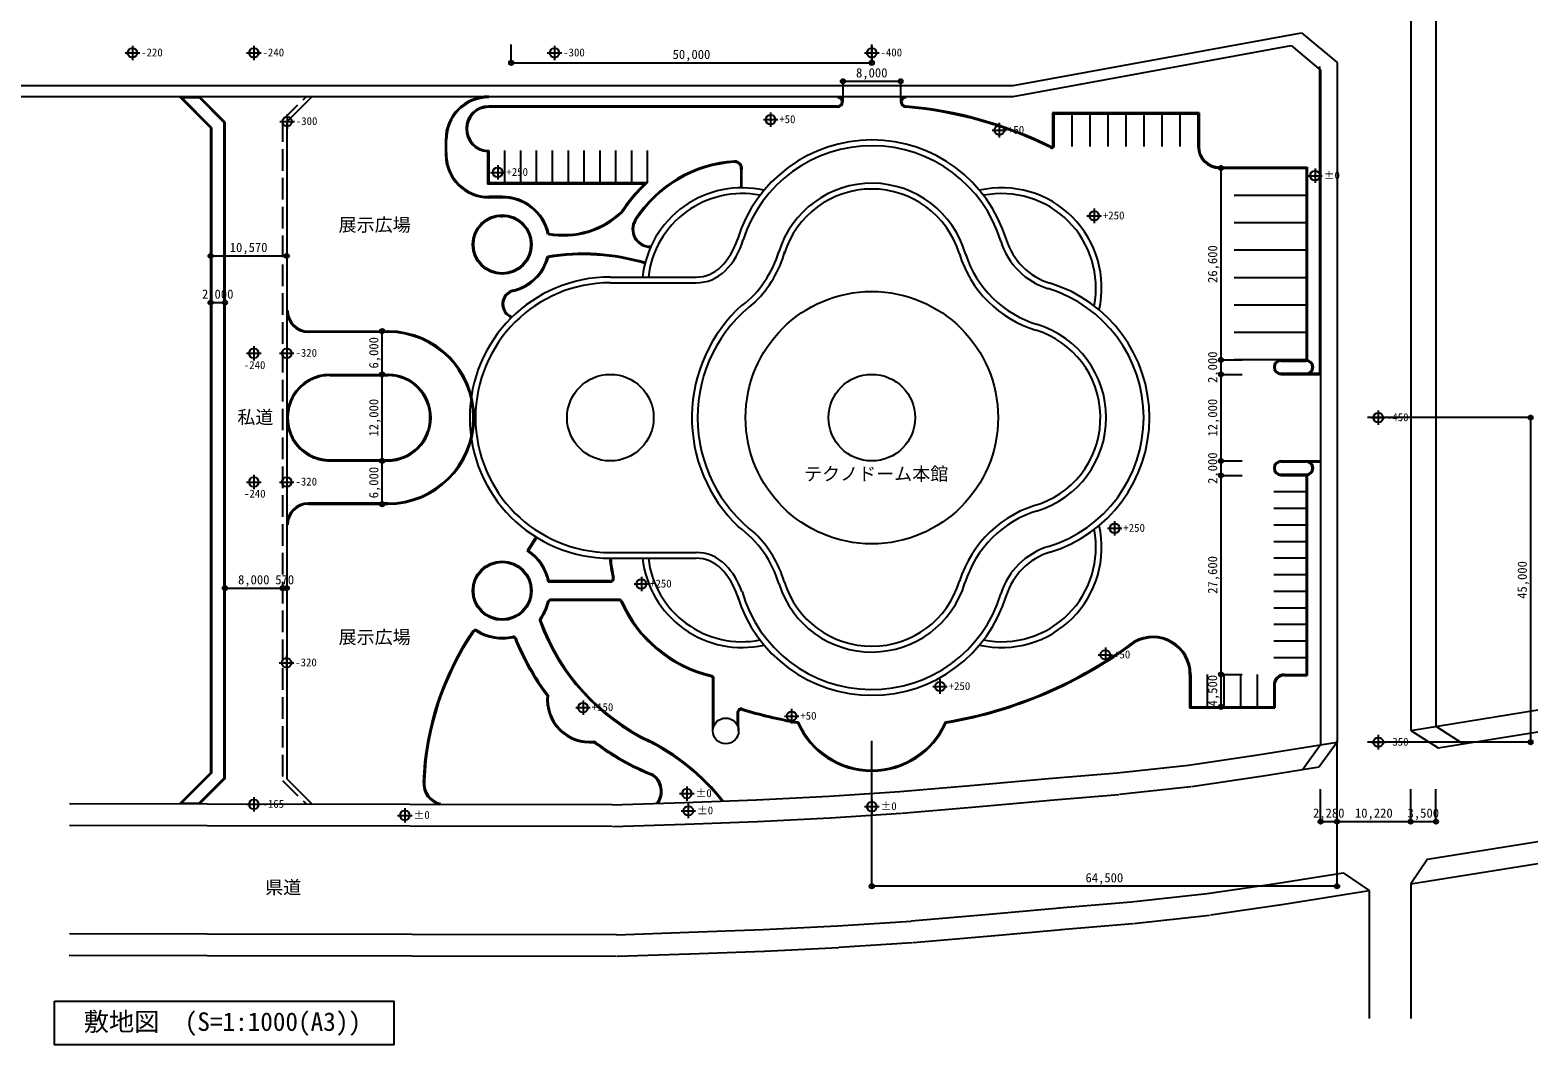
# Model space of a CAD drawing. Units: millimetres at full size, sheet at 1:1000. Extents: x -222432 to 152830, y -123842 to 155888.
# Drawn here: x -56212 to 152830, y -123842 to 16854 of the extents above; entities that cross this region are included whole.
import ezdxf
from ezdxf.enums import TextEntityAlignment as Align

# ---------------------------------------------------------------- set-up
doc = ezdxf.new("R2010")
doc.units = ezdxf.units.MM
doc.header["$LTSCALE"] = 1000
doc.header["$PDMODE"] = 32
doc.header["$PDSIZE"] = 600
doc.linetypes.add('DASHED3', pattern=[4, 3, -1])
for name, color, linetype in [('0-0', 4, 'Continuous'), ('0-8', 4, 'Continuous'), ('1-0', 5, 'Continuous'), ('2-0', 6, 'Continuous'), ('2-1', 6, 'Continuous'), ('8-0', 4, 'Continuous'), ('8-1', 4, 'Continuous'), ('9-0', 6, 'Continuous')]:
    doc.layers.add(name, color=color, linetype=linetype)
doc.styles.add('ＭＳ ゴシック', font='')
doc.styles.get('ＭＳ ゴシック').set_extended_font_data('MS Gothic')

msp = doc.modelspace()

# ---------------------------------------------------------------- linework, layer by layer
at = {"layer": '0-0'}
for p, q in [((135204, 148500), (135204, -80236)), ((138704, 148500), (138704, -79674)), ((80087, 9167), (120066, 16484)), ((80087, 7667), (118609, 14717)), ((120066, 16484), (124984, 12384)), ((124984, 12384), (124984, -81875)), ((-171023, 9167), (80087, 9167)), ((-172503, 7667), (80087, 7667)), ((-31201, 3303), (-35565, 7667)), ((-35203, 7517), (-32799, 7517)), ((-31051, 3365), (-35203, 7517)), ((-29351, 4069), (-32799, 7517)), ((-29201, 4131), (-32737, 7667)), ((-20631, 4131), (-17096, 7667)), ((-31201, 3303), (-31201, -86118)), ((-31051, 3365), (-31051, -86180)), ((-29351, 4069), (-29351, -86884)), ((-29201, 4131), (-29201, -86946)), ((-20631, 4131), (-20631, -86953)), ((135204, -80236), (152830, -77408)), ((135204, -80236), (138987, -82667)), ((138704, -79674), (142487, -82106)), ((138987, -82667), (152830, -80446)), ((113989, -83640), (124984, -81875)), ((122704, -82241), (120240, -85675)), ((124984, -81875), (122520, -85309)), ((94493, -86120), (104380, -85046)), ((104380, -85046), (113989, -83640)), ((114464, -86602), (122520, -85309)), ((-31201, -86118), (-35554, -90471)), ((-29351, -86884), (-32806, -90339)), ((-29201, -86946), (-32737, -90482)), ((-20631, -86953), (-17096, -90489)), ((84969, -86911), (94493, -86120)), ((104814, -88014), (114423, -86608)), ((34501, -90235), (44501, -89883)), ((44501, -89883), (54568, -89360)), ((54568, -89360), (64372, -88734)), ((85217, -89900), (94741, -89110)), ((94817, -89103), (104704, -88028)), ((-31651, -90477), (-50744, -90444)), ((24467, -90576), (-31651, -90477)), ((24477, -90576), (34501, -90235)), ((54759, -92354), (64564, -91728)), ((64634, -91722), (74918, -90823)), ((74924, -90822), (85237, -89899)), ((-31657, -93477), (-50749, -93444)), ((24462, -93576), (-31657, -93477)), ((24579, -93575), (34603, -93233)), ((34607, -93233), (44606, -92881)), ((44656, -92879), (54724, -92356)), ((137510, -98096), (152830, -95638)), ((137510, -98096), (135204, -101504)), ((116841, -101412), (125828, -99970)), ((125828, -99970), (129431, -102431)), ((135204, -101504), (152830, -98676)), ((106987, -102856), (116841, -101414)), ((135204, -101504), (135204, -120207)), ((86458, -104849), (96437, -104021)), ((96437, -104015), (106988, -102869)), ((107421, -105825), (117275, -104382)), ((117316, -104374), (129431, -102431)), ((129431, -102431), (129431, -120207)), ((65941, -106665), (76225, -105766)), ((76261, -105762), (86574, -104839)), ((96761, -106997), (107312, -105851)), ((-31683, -108477), (-50776, -108444)), ((25089, -108578), (-31683, -108477)), ((25089, -108566), (35114, -108225)), ((35135, -108224), (45435, -107862)), ((45434, -107859), (55716, -107325)), ((55716, -107324), (65942, -106670)), ((76529, -108750), (86842, -107827)), ((86707, -107839), (96686, -107010)), ((45590, -110855), (55871, -110321)), ((55907, -110318), (66133, -109664)), ((66203, -109654), (76487, -108754)), ((-31688, -111477), (-50781, -111444)), ((25084, -111578), (-31688, -111477)), ((25192, -111564), (35216, -111223)), ((35240, -111222), (45540, -110860))]:
    msp.add_line(p, q, dxfattribs=at)
at = {"layer": '0-0', "color": 7, "linetype": 'DASHED3'}
for p, q in [((-21201, 4367), (-17902, 7667)), ((-21201, 4367), (-21201, -87189)), ((-21201, -87189), (-17902, -90489))]:
    msp.add_line(p, q, dxfattribs=at)
at = {"layer": '0-0'}
for points in [[(118606, 14732), (122704, 11316), (122704, -82241)], [(-31051, -86180), (-35210, -90339), (-32806, -90339)], [(64372, -88734), (74656, -87834), (84969, -86911)]]:
    msp.add_lwpolyline(points, dxfattribs=at)
at = {"layer": '0-0', "color": 7}
msp.add_lwpolyline([(-52857, -117777), (-5775, -117777), (-5775, -123842), (-52857, -123842)], close=True, dxfattribs=at)
at = {"layer": '1-0'}
for p, q in [((24234, -17375), (36134, -17375)), ((24234, -18175), (36134, -18175)), ((24234, -55575), (36134, -55575)), ((24234, -56375), (36134, -56375))]:
    msp.add_line(p, q, dxfattribs=at)
for centre, radius in [((60484, -36875), 17500), ((60484, -36875), 17500), ((24234, -36875), 6000), ((60484, -36875), 6000), ((40230, -80313), 1786)]:
    msp.add_circle(centre, radius, dxfattribs=at)
for centre, radius, start, end in [((60484, -17875), 19500, 16.94038, 162.9348), ((60484, -17875), 18700, 16.93632, 162.42185), ((42484, -18875), 13870, 77.26522, 173.79149), ((42484, -18875), 13070, 78.98298, 173.40983), ((60484, -17875), 13500, 16.01305, 162.90063), ((60484, -17875), 12700, 17.10496, 162.89504), ((78484, -18875), 13870, 347.26522, 102.73478), ((78484, -18875), 13070, 348.98298, 101.01702), ((33115, -9506), 9120, 315, 343.13065), ((33115, -9506), 9920, 315, 344.08202), ((87853, -9506), 9920, 197.12809, 253.12251), ((87853, -9506), 9120, 196.86935, 253.13065), ((33115, -9506), 15120, 308.48444, 343.08344), ((33115, -9506), 15920, 314.80027, 344.25045), ((87853, -9506), 15920, 196.92128, 253.07872), ((87853, -9506), 15120, 197.88672, 253.08344), ((36134, -12525), 4850, 270, 315), ((36134, -12525), 5650, 270, 315), ((24234, -36875), 19500, 90, 270), ((24234, -36875), 18700, 90, 270), ((79484, -36875), 19500, 286.94038, 72.9348), ((56484, -36875), 20149, 127.08977, 233.06651), ((79484, -36875), 18700, 287.06926, 73.06368), ((56484, -36875), 20949, 131.9352, 226.25589), ((79484, -36875), 12700, 290.41618, 72.89504), ((79484, -36875), 13500, 287.09937, 72.90063), ((87853, -64244), 15920, 104.28728, 162.9157), ((87853, -64244), 15120, 106.91656, 162.91098), ((33115, -64244), 15120, 16.41044, 54.01528), ((78484, -54875), 13870, 257.26522, 12.73478), ((33115, -64244), 15920, 16.92128, 45.19973), ((78484, -54875), 13070, 258.98298, 11.01702), ((42484, -54875), 13870, 186.20851, 282.73478), ((42484, -54875), 13070, 186.59017, 281.01702), ((36134, -61225), 5650, 45, 90), ((36134, -61225), 4850, 45, 90), ((87853, -64244), 9920, 106.87749, 162.87191), ((87853, -64244), 9120, 106.86935, 163.13065), ((33115, -64244), 9120, 16.86935, 45), ((33115, -64244), 9920, 44.51088, 45), ((33115, -64244), 9920, 19.18618, 44.51088), ((60484, -55875), 13500, 197.66614, 343.09379), ((60484, -55875), 12700, 197.10496, 343.09939), ((60484, -55875), 19500, 196.94038, 198.58282), ((60484, -55875), 19500, 197.0652, 343.05962), ((60484, -55875), 18700, 195.84542, 343.06368)]:
    msp.add_arc(centre, radius, start, end, dxfattribs=at)
at = {"layer": '2-0'}
for p, q in [((122554, 11800), (122554, -30725)), ((55740, 6317), (7369, 6317)), ((55740, 6167), (7369, 6167)), ((105854, 5375), (85554, 5375)), ((85554, 5375), (85554, 691)), ((105704, 5225), (85704, 5225)), ((85704, 5225), (85704, 678)), ((88204, 5225), (88204, 725)), ((90704, 5225), (90704, 725)), ((93204, 5225), (93204, 725)), ((95704, 5225), (95704, 725)), ((98204, 5225), (98204, 725)), ((100704, 5225), (100704, 725)), ((103204, 5225), (103204, 725)), ((105704, 5225), (105704, 725)), ((105854, 5375), (105854, 725)), ((1369, 1667), (1369, -375)), ((1519, -375), (1519, 1667)), ((7219, 20), (7219, -4483)), ((7369, 167), (7369, -4333)), ((9569, 167), (9569, -4333)), ((11769, 167), (11769, -4333)), ((13969, 167), (13969, -4333)), ((16169, 167), (16169, -4333)), ((18369, 167), (18369, -4333)), ((20569, 167), (20569, -4333)), ((22769, 167), (22769, -4333)), ((24969, 167), (24969, -4333)), ((27169, 167), (27169, -4333)), ((29354, 167), (29354, -4333)), ((42334, -2158), (42334, -5006)), ((42484, -5005), (42484, -2379)), ((108704, -2125), (120854, -2125)), ((108704, -2275), (120704, -2275)), ((120704, -2275), (120704, -28875)), ((120854, -2125), (120854, -28875)), ((28959, -4483), (7219, -4483)), ((29354, -4333), (7369, -4333)), ((9234, -6225), (7369, -6225)), ((120704, -6075), (110704, -6075)), ((9234, -6375), (7369, -6375)), ((9234, -9145), (9234, -9051)), ((120704, -9875), (110704, -9875)), ((120704, -13675), (110704, -13675)), ((120704, -17475), (110704, -17475)), ((120704, -21275), (110704, -21275)), ((-17631, -24875), (-6631, -24875)), ((-6631, -25025), (-17631, -25025)), ((120704, -25075), (110704, -25075)), ((120704, -28875), (110704, -28875)), ((117204, -28875), (120704, -28875)), ((117204, -29025), (120704, -29025)), ((-14631, -31025), (-6631, -31025)), ((-14630, -30875), (-6630, -30875)), ((117204, -30725), (122554, -30725)), ((117204, -30875), (122704, -30875)), ((-14631, -42875), (-6631, -42875)), ((-14630, -42725), (-6631, -42725)), ((117204, -42875), (120704, -42875)), ((117204, -43025), (120704, -43025)), ((120704, -42875), (122704, -42875)), ((121231, -43025), (122554, -43025)), ((117204, -44725), (120704, -44725)), ((117204, -44875), (120704, -44875)), ((120704, -44875), (120704, -72475)), ((120854, -44864), (120854, -72625)), ((120704, -47175), (116204, -47175)), ((-6631, -48725), (-17631, -48725)), ((-17631, -48875), (-6631, -48875)), ((120704, -49475), (116204, -49475)), ((120704, -51775), (116204, -51775)), ((13899, -53411), (12679, -55363)), ((14027, -53490), (12885, -55317)), ((120704, -54075), (116204, -54075)), ((120704, -56375), (116204, -56375)), ((24234, -59675), (15623, -59675)), ((24234, -59525), (15746, -59525)), ((120704, -58675), (116204, -58675)), ((25470, -62075), (15973, -62075)), ((25458, -62225), (16000, -62225)), ((120704, -60975), (116204, -60975)), ((120704, -63275), (116204, -63275)), ((120704, -65575), (116204, -65575)), ((120704, -67875), (116204, -67875)), ((120704, -70175), (116204, -70175)), ((38445, -80277), (38445, -72998)), ((38595, -79595), (38595, -72979)), ((104554, -72475), (104554, -77125)), ((104704, -72475), (104704, -76975)), ((107004, -72475), (107004, -76975)), ((109304, -72475), (109304, -76975)), ((111604, -72475), (111604, -76975)), ((113904, -72475), (113904, -76975)), ((117704, -72475), (120704, -72475)), ((117704, -72625), (120854, -72625)), ((116204, -73975), (116204, -76975)), ((116354, -73975), (116354, -77125)), ((104554, -77125), (116354, -77125)), ((104704, -76975), (116204, -76975)), ((41866, -79596), (41866, -77643)), ((42016, -80322), (42016, -77654))]:
    msp.add_line(p, q, dxfattribs=at)
for centre, radius in [((9234, -12875), 4100), ((9234, -12875), 4100), ((9234, -12875), 3950), ((9234, -60875), 4100), ((9234, -60875), 3950)]:
    msp.add_circle(centre, radius, dxfattribs=at)
for centre, radius, start, end in [((7369, 1667), 6000, 90, 180), ((7369, 1667), 5850, 90, 180), ((7369, 3167), 3150, 90, 267.2706), ((55734, 6917), 750, 270, 90), ((55734, 6917), 600, 270, 90), ((65233, 6917), 750, 90, 270), ((65233, 6917), 600, 90, 270), ((7369, 3167), 3000, 90, 270), ((60488, -49415), 55783, 63.53869, 85.1334), ((85484, 698), 223, 223.7002, 354.83656), ((85484, 698), 73.3, 223.7002, 354.83656), ((108704, 725), 3000, 180, 270), ((108704, 725), 2850, 180, 270), ((7369, -375), 6000, 180, 270), ((7369, -375), 5850, 177.47437, 270), ((42484, -18875), 17593, 93.41143, 147.50981), ((42484, -18875), 17443, 93.41058, 147.50981), ((41499, -2314), 1000, 351.21351, 93.51068), ((41499, -2314), 850, 351.21351, 93.51068), ((9234, -12875), 6650, 13.5167, 90), ((42484, -18875), 19743, 133.2221, 147.45733), ((42484, -18875), 19593, 132.08016, 147.50981), ((9234, -12875), 6500, 12.65849, 90), ((17752, 198), 11850, 259.42184, 313.82973), ((17752, 198), 11700, 259.90103, 313.74207), ((29767, -10747), 2500, 148.08039, 270.93409), ((29767, -10747), 2350, 149.03304, 272.66931), ((9234, -12875), 6500, 283.69966, 345.36813), ((20441, -44112), 30000, 73.29808, 99.43415), ((20441, -44112), 29850, 73.286, 99.24905), ((9234, -12875), 6650, 283.86902, 344.52564), ((11238, -21138), 2000, 103.4081, 249.15253), ((11238, -21138), 1850, 103.55363, 251.31157), ((-17631, -22025), 3000, 180, 270), ((-17631, -22025), 2850, 180, 270), ((-6631, -36875), 12000, 89.44206, 90), ((-6631, -36875), 12000, 270, 89.44206), ((-6631, -36875), 11850, 270, 90), ((117204, -29875), 1000, 90, 270), ((117204, -29875), 850, 90, 270), ((120704, -29875), 1000, 270, 90), ((120704, -29875), 850, 270, 90), ((-14630, -36875), 6000, 90.00718, 270.31028), ((-14630, -36875), 5850, 90.01437, 269.99263), ((-6631, -36875), 6000, 270, 89.13219), ((-6631, -36875), 5850, 270, 90), ((-6631, -36875), 6000, 89.13219, 89.99318), ((117204, -43875), 1000, 90, 270), ((117204, -43875), 850, 90, 270), ((120704, -43875), 1000, 271.19159, 90), ((120704, -43875), 850, 270, 90), ((120704, -43875), 1000, 270, 271.19159), ((-17631, -51725), 3000, 90, 180), ((-17631, -51725), 2850, 90, 180), ((9234, -60875), 6500, 10.63871, 57.99462), ((9234, -60875), 6650, 11.71289, 56.70212), ((42484, -54875), 18400, 184.67541, 193.20286), ((42484, -54875), 18250, 184.71456, 193.17807), ((24235, -59176), 500, 269.94318, 16.22111), ((24235, -59176), 350, 269.94318, 16.22111), ((9234, -60875), 6500, 324.16964, 346.63535), ((9234, -60875), 6650, 324.27181, 346.46659), ((16021, -62573), 500, 95.00803, 157.22486), ((16021, -62573), 350, 91.42277, 154.94007), ((25395, -62570), 350, 36.57161, 79.58898), ((25395, -62570), 500, 34.50892, 81.29312), ((42484, -54875), 18400, 204.00595, 256.78388), ((42484, -54875), 18250, 203.95886, 256.84285), ((14920, -64960), 500, 146.07901, 197.60119), ((14920, -64960), 350, 137.0885, 204.51654), ((37984, -88822), 39716, 145.76487, 178.04417), ((37984, -88822), 39566, 145.77885, 177.60152), ((5527, -66806), 500, 66.50995, 138.99605), ((5527, -66806), 350, 68.29481, 137.67119), ((9234, -60875), 6650, 237.4493, 282.99678), ((9234, -60875), 6500, 237.33573, 283.17688), ((42484, -54875), 29850, 200.03848, 244.512), ((42484, -54875), 29700, 200.14655, 244.47408), ((10705, -67704), 500, 36.24359, 88.68657), ((10705, -67704), 350, 39.08487, 85.85573), ((42484, -54875), 33937, 201.809, 217.20969), ((42484, -54875), 33787, 201.7739, 217.31013), ((60484, -18875), 61060, 279.62759, 306.59016), ((60484, -18875), 61210, 279.70289, 306.6143), ((99454, -72472), 5250, 359.96018, 119.37897), ((99454, -72472), 5100, 359.96018, 118.93562), ((38108, -73094), 350, 15.96347, 61.07363), ((38108, -73094), 500, 13.34297, 63.65704), ((117704, -73975), 1500, 90, 180), ((117704, -73975), 1350, 90, 180), ((21377, -75983), 5950, 174.36459, 275.63541), ((21377, -75983), 5800, 173.7856, 276.2144), ((42362, -77710), 500, 73.52615, 172.34695), ((60484, -18875), 61060, 252.87052, 260.37241), ((42362, -77710), 350, 73.66924, 170.84993), ((60484, -18875), 61210, 252.87824, 260.29711), ((60484, -74575), 11309, 204.19068, 335.80932), ((60484, -74575), 11159, 203.78092, 336.21908), ((16108, -108600), 30150, 37.97942, 64.02224), ((42484, -54875), 33937, 232.79031, 248.55961), ((42484, -54875), 33787, 232.68987, 248.5464), ((16108, -108600), 30000, 38.18755, 63.68032), ((1298, -87609), 3000, 176.12746, 257.18713), ((1298, -87609), 2850, 171.07359, 257.98521), ((28558, -88706), 2681, 321.74141, 55.69651), ((28558, -88706), 2831, 324.26175, 55.69651)]:
    msp.add_arc(centre, radius, start, end, dxfattribs=at)
at = {"layer": '2-1'}
msp.add_arc((60488, -49415), 55933, 63.51883, 85.1334, dxfattribs=at)
at = {"layer": '8-0'}
for p, q in [((10484, 12319), (10484, 14878)), ((60484, 12319), (60484, 14878)), ((10484, 12319), (60484, 12319)), ((56484, 9768), (64484, 9768)), ((56484, 9768), (56484, 6844)), ((64484, 9768), (64484, 6844)), ((108903, -28875), (108903, -2275)), ((108903, -2275), (111827, -2275)), ((-31201, -14445), (-31201, -14431)), ((-31201, -14445), (-20631, -14445)), ((-20631, -14445), (-20631, -14431)), ((-31201, -20917), (-29201, -20917)), ((-31201, -20917), (-31201, -21052)), ((-29201, -20917), (-29201, -21052)), ((-7401, -30875), (-7401, -24875)), ((-7401, -24875), (-7340, -24875)), ((108903, -30875), (108903, -28875)), ((108903, -28875), (111827, -28875)), ((-7401, -42875), (-7401, -30875)), ((-7401, -30875), (-7340, -30875)), ((108903, -42875), (108903, -30875)), ((108903, -30875), (111827, -30875)), ((151835, -36875), (129215, -36875)), ((151835, -81875), (151835, -36875)), ((-7401, -48875), (-7401, -42875)), ((-7401, -42875), (-7340, -42875)), ((108903, -44875), (108903, -42875)), ((108903, -42875), (111827, -42875)), ((108903, -72475), (108903, -44875)), ((108903, -44875), (111827, -44875)), ((-7401, -48875), (-7340, -48875)), ((-29201, -60520), (-21201, -60520)), ((-29201, -60520), (-29201, -60574)), ((-21201, -60520), (-21201, -60574)), ((-21201, -60520), (-20631, -60520)), ((-20631, -60520), (-20631, -60574)), ((108903, -76975), (108903, -72475)), ((108903, -72475), (111827, -72475)), ((108903, -76975), (111827, -76975)), ((60484, -101845), (60484, -81693)), ((124984, -101845), (124984, -81693)), ((151835, -81875), (129215, -81875)), ((122704, -92879), (122704, -88401)), ((124984, -92879), (124984, -88401)), ((135204, -92879), (135204, -88401)), ((138704, -92879), (138704, -88401)), ((122704, -92879), (124984, -92879)), ((124984, -92879), (135204, -92879)), ((135204, -92879), (138704, -92879)), ((124984, -101845), (60484, -101845))]:
    msp.add_line(p, q, dxfattribs=at)
at = {"layer": '8-0', "color": 5}
for p in [(10484, 12319), (60484, 12319), (56484, 9768), (64484, 9768), (108903, -2275), (-31201, -14445), (-20631, -14445), (-31201, -20917), (-29201, -20917), (-7401, -24875), (108903, -28875), (-7401, -30875), (108903, -30875), (151835, -36875), (-7401, -42875), (108903, -42875), (108903, -44875), (-7401, -48875), (-29201, -60520), (-21201, -60520), (-20631, -60520), (108903, -72475), (108903, -76975), (151835, -81875), (122704, -92879), (124984, -92879), (135204, -92879), (138704, -92879), (60484, -101845), (124984, -101845)]:
    msp.add_point(p, dxfattribs=at)
at = {"layer": '9-0'}
for p, q in [((-42027, 14702), (-42027, 12702)), ((-25194, 14702), (-25194, 12702)), ((16489, 14702), (16489, 12702)), ((60484, 14702), (60484, 12702)), ((-43027, 13702), (-41027, 13702)), ((-26194, 13702), (-24194, 13702)), ((15489, 13702), (17489, 13702)), ((59484, 13702), (61484, 13702)), ((-21579, 4183), (-19579, 4183)), ((-20579, 5183), (-20579, 3183)), ((45446, 4445), (47446, 4445)), ((46446, 5445), (46446, 3445)), ((77159, 2983), (79159, 2983)), ((78159, 3983), (78159, 1983)), ((8610, -1866), (8610, -3866)), ((7610, -2866), (9610, -2866)), ((120937, -3323), (122937, -3323)), ((121937, -2323), (121937, -4323)), ((91320, -7898), (91320, -9898)), ((90320, -8898), (92320, -8898)), ((-25201, -26950), (-25201, -28950)), ((-20631, -26950), (-20631, -28950)), ((-26201, -27950), (-24201, -27950)), ((-21631, -27950), (-19631, -27950)), ((129704, -36875), (131704, -36875)), ((130704, -35875), (130704, -37875)), ((-26201, -45800), (-24201, -45800)), ((-25201, -44800), (-25201, -46800)), ((-21631, -45800), (-19631, -45800)), ((-20631, -44800), (-20631, -46800)), ((93153, -52218), (95153, -52218)), ((94153, -51218), (94153, -53218)), ((27533, -59941), (29533, -59941)), ((28533, -58941), (28533, -60941)), ((92874, -68766), (92874, -70766)), ((-21666, -70869), (-19666, -70869)), ((-20666, -69869), (-20666, -71869)), ((91874, -69766), (93874, -69766)), ((69934, -73153), (69934, -75153)), ((68934, -74153), (70934, -74153)), ((19445, -77077), (21445, -77077)), ((20445, -76077), (20445, -78077)), ((49371, -77265), (49371, -79265)), ((48371, -78265), (50371, -78265)), ((130704, -80875), (130704, -82875)), ((129704, -81875), (131704, -81875)), ((-25201, -89489), (-25201, -91489)), ((-25201, -89489), (-25201, -91489)), ((33839, -89004), (35839, -89004)), ((34839, -88004), (34839, -90004)), ((60484, -89809), (60484, -91809)), ((-26201, -90489), (-24201, -90489)), ((-26201, -90489), (-24201, -90489)), ((-4260, -91027), (-4260, -93027)), ((34032, -91395), (36032, -91395)), ((35032, -90395), (35032, -92395)), ((59484, -90809), (61484, -90809)), ((-5260, -92027), (-3260, -92027))]:
    msp.add_line(p, q, dxfattribs=at)
for centre in [(-42027, 13702), (-25194, 13702), (16489, 13702), (60484, 13702), (-20579, 4183), (46446, 4445), (78159, 2983), (8610, -2866), (121937, -3323), (91320, -8898), (-25201, -27950), (-20631, -27950), (130704, -36875), (-25201, -45800), (-20631, -45800), (94153, -52218), (28533, -59941), (-20666, -70869), (92874, -69766), (69934, -74153), (20445, -77077), (49371, -78265), (130704, -81875), (-25201, -90489), (-25201, -90489), (34839, -89004), (-4260, -92027), (35032, -91395), (60484, -90809)]:
    msp.add_circle(centre, 667, dxfattribs=at)

# ---------------------------------------------------------------- texts
at = {"layer": '0-8', "style": 'ＭＳ ゴシック'}
msp.add_text('敷地図\u3000(S=1:1000(A3))', height=2566, dxfattribs=at).set_placement((-48780, -122677), align=Align.BOTTOM_LEFT)
at = {"layer": '8-0', "style": 'ＭＳ ゴシック'}
for s, p in [('50,000', (32859, 12469)), ('8,000', (58297, 9918)), ('10,570', (-28541, -14295)), ('2,000', (-32389, -20767)), ('8,000', (-27389, -60370)), ('570', (-22229, -60370)), ('2,280', (121657, -92729)), ('10,220', (127469, -92729)), ('3,500', (134767, -92729)), ('64,500', (90109, -101695))]:
    msp.add_text(s, height=1283, dxfattribs=at).set_placement(p, align=Align.BOTTOM_LEFT)
for s, p in [('26,600', (108753, -18200)), ('6,000', (-7551, -30063)), ('2,000', (108753, -32063)), ('12,000', (-7551, -39500)), ('12,000', (108753, -39500)), ('2,000', (108753, -46063)), ('6,000', (-7551, -48063)), ('27,600', (108753, -61300)), ('45,000', (151685, -62000)), ('4,500', (108753, -76913))]:
    msp.add_text(s, height=1283, rotation=90, dxfattribs=at).set_placement(p, align=Align.BOTTOM_LEFT)
at = {"layer": '8-1', "style": 'ＭＳ ゴシック'}
for s, p in [('展示広場', (-13448, -11606)), ('私道', (-27483, -38274)), ('テクノドーム本館', (51086, -46135)), ('展示広場', (-13448, -68772)), ('県道', (-23627, -103473))]:
    msp.add_text(s, height=1833, dxfattribs=at).set_placement(p, align=Align.BOTTOM_LEFT)
at = {"layer": '9-0', "color": 4, "style": 'ＭＳ ゴシック'}
for s, p in [('-220', (-40824, 12883)), ('-240', (-23990, 12883)), ('-300', (17693, 12883)), ('-400', (61688, 12883)), ('-300', (-19375, 3365)), ('+50', (47650, 3626)), ('+50', (79363, 2164)), ('+250', (9814, -3685)), ('±0', (123140, -4142)), ('+250', (92524, -9717)), ('-240', (-26586, -30466)), ('-320', (-19427, -28769)), ('-450', (131908, -37694)), ('-320', (-19427, -46619)), ('-240', (-26563, -48288)), ('+250', (95357, -53037)), ('+250', (29737, -60760)), ('-320', (-19462, -71688)), ('+50', (94077, -70584)), ('+250', (71138, -74971)), ('+150', (21649, -77896)), ('+50', (50575, -79084)), ('-350', (131908, -82694)), ('±0', (36043, -89822)), ('-165', (-23997, -91307)), ('-165', (-23997, -91307)), ('±0', (-3056, -92846)), ('±0', (36235, -92214)), ('±0', (61688, -91628))]:
    msp.add_text(s, height=1100, dxfattribs=at).set_placement(p, align=Align.BOTTOM_LEFT)

doc.saveas('drawing.dxf')
